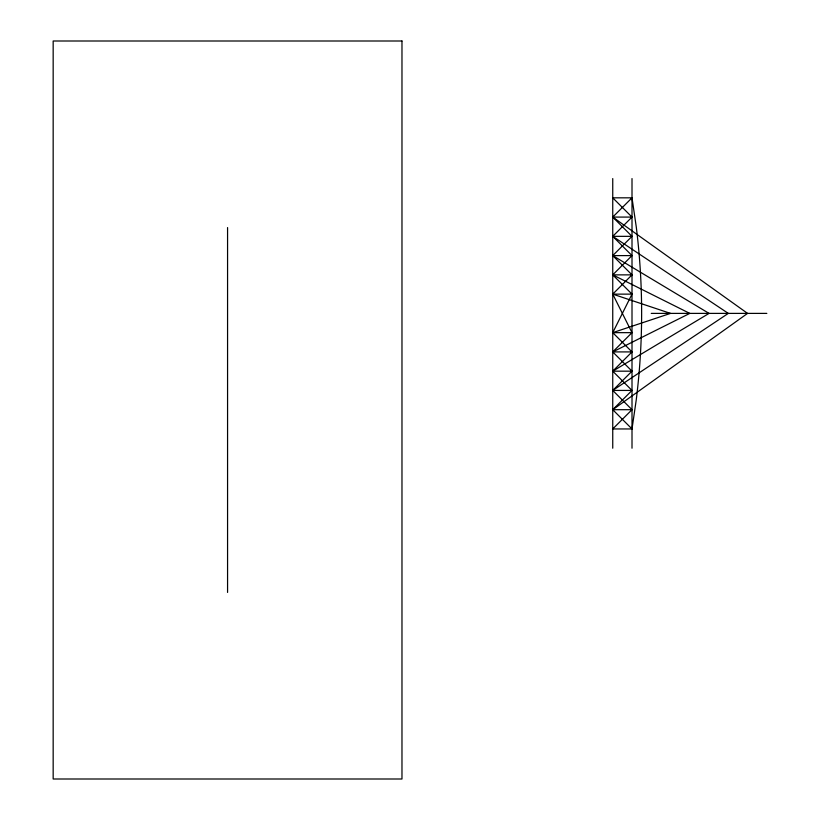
<?xml version="1.0" encoding="UTF-8"?>
<svg xmlns="http://www.w3.org/2000/svg" width="820" height="820" viewBox="0 0 820 820"><rect width="100%" height="100%" fill="white"/><g stroke="black" fill="none" stroke-linecap="round" stroke-linejoin="round"><path stroke-width="1.23" d="M632.005 428.952L636.217 400.068A697.984 697.984 0 0 0 636.238 226.709L632.005 197.825L612.745 197.825L632.005 217.085L612.745 236.344L632.005 255.604L612.745 274.864L632.005 294.134L612.745 332.654L632.005 351.913L612.745 371.173L632.005 390.433L612.745 409.692L632.005 428.952L612.745 428.952L632.005 409.692L612.745 390.433L632.005 371.173L612.745 351.913L632.005 332.654L612.745 294.134L632.005 274.864L612.745 255.604L632.005 236.344L612.745 217.085L632.005 197.825M632.005 217.085L612.745 217.085L747.573 313.394L612.745 409.692L632.005 409.692M632.005 236.344L612.745 236.344L728.314 313.394L612.745 390.433L632.005 390.433M632.005 255.604L612.745 255.604L709.054 313.394L612.745 371.173L632.005 371.173M632.005 274.864L612.745 274.864L689.784 313.394L612.745 351.913L632.005 351.913M632.005 294.134L612.745 294.134L670.524 313.394L612.745 332.654L632.005 332.654M651.264 313.394L766.833 313.394M632.005 178.565L632.005 448.212M612.745 178.565L612.745 448.212M227.57 227.57L227.57 592.429M401.974 41L53.167 41L53.167 779L401.974 779L401.974 41"/></g></svg>
